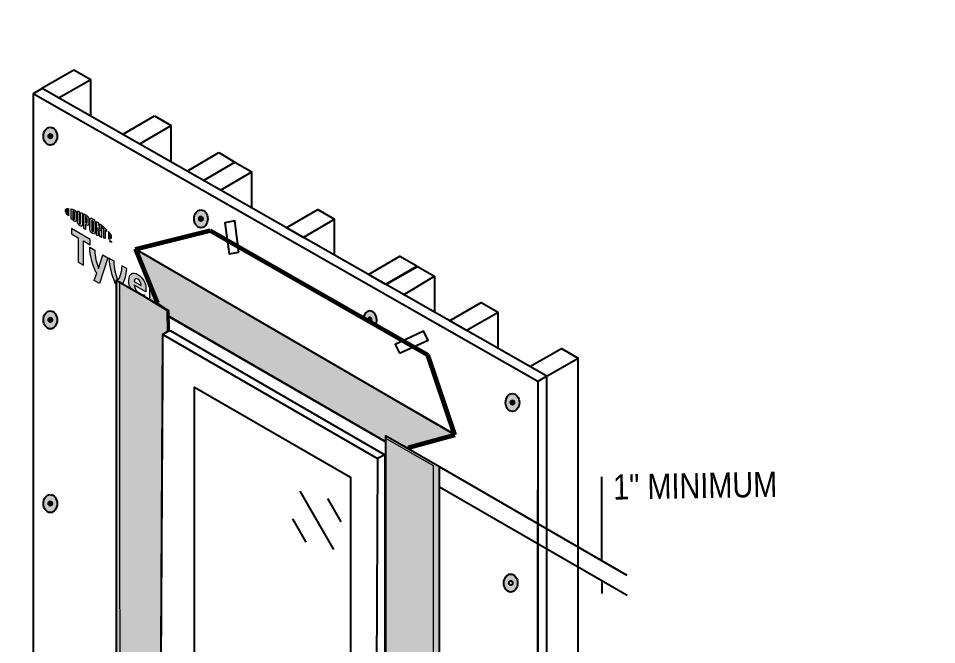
# Model space of a CAD drawing. Header units: inches. Extents: x -26 to 76, y -15 to 22.
# Drawn here: x 58.09 to 64.88, y -2.64 to 2 of the extents above; entities that cross this region are included whole.
import ezdxf

# ---------------------------------------------------------------- set-up
doc = ezdxf.new("R2010")
doc.units = ezdxf.units.IN
doc.header["$MEASUREMENT"] = 0
for name, color, linetype, lineweight in [('.ATI-DETAIL', 7, 'Continuous', 0), ('.ATI-HATCH', 7, 'Continuous', 0), ('G-ANNO-TTLB', 7, 'Continuous', 0), ('Layer 12', 7, 'Continuous', 0), ('LOGOS', 7, 'Continuous', 0), ('TYVEK', 7, 'Continuous', 0)]:
    doc.layers.add(name, color=color, linetype=linetype, lineweight=lineweight)
pattern_1 = [(45, (0, 0), (-7.071, 7.071), [])]

# ---------------------------------------------------------------- blocks, each defined once
blk = doc.blocks.new('Block_99')
at = {"layer": 'TYVEK', "color": 2, "lineweight": 18, "true_color": 0xffff00}
blk.add_lwpolyline([(59.2028, -0.3174)], dxfattribs=at)
blk = doc.blocks.new('Block_100')
at = {"layer": 'TYVEK', "color": 1, "lineweight": 25, "true_color": 0xff0000}
blk.add_lwpolyline([(58.723, 0.3293)], dxfattribs=at)
blk = doc.blocks.new('Block_102')
at = {"layer": 'TYVEK', "color": 1, "lineweight": 25, "true_color": 0xff0000}
for points in [[(59.1175, 0.0241)], [(60.9066, -1.0109)]]:
    blk.add_lwpolyline(points, dxfattribs=at)
blk = doc.blocks.new('Block_101')
at = {"layer": 'TYVEK', "color": 1, "lineweight": 25, "true_color": 0xff0000}
for p, q in [((62.5926, -2.1327), (61.2041, -1.3283)), ((62.4061, -2.0225), (62.4061, -1.4003)), ((62.5926, -2.2801), (61.2041, -1.4768)), ((62.4061, -2.1718), (62.4061, -2.2651))]:
    blk.add_line(p, q, dxfattribs=at)
at = {"layer": 'TYVEK'}
blk.add_blockref('Block_102', (0, 0), dxfattribs=at)
at = {"layer": 'TYVEK', "insert": (62.491, -1.573), "char_height": 0.2, "attachment_point": 7, "rotation": 0.99986}
blk.add_mtext('\\C1;\\c255;\\FArial Narrow|b0|i0|c1;\\H0.186440;\\W1.000002;1" MINIMUM', dxfattribs=at)
blk = doc.blocks.new('Block_105')
at = {"layer": 'TYVEK', "color": 3, "lineweight": 25, "true_color": 0x00ff00}
blk.add_line((59.2008, -0.2127), (60.8026, -1.1387), dxfattribs=at)
blk.add_lwpolyline([(60.8835, -5.6938)], dxfattribs=at)
blk = doc.blocks.new('Block_106')
at = {"layer": 'TYVEK', "color": 3, "lineweight": 25, "true_color": 0x00ff00}
blk.add_line((60.7212, -5.9807), (59.1297, -5.0618), dxfattribs=at)
blk.add_lwpolyline([(59.1303, -5.0618), (59.1549, -0.3472), (60.7442, -1.2666), (60.7218, -5.9807)], dxfattribs=at)
blk = doc.blocks.new('Block_104')
at = {"layer": 'TYVEK', "color": 3, "lineweight": 25, "true_color": 0x00ff00}
for p, q in [((59.2111, -0.3183), (59.1549, -0.3472)), ((60.8004, -1.2376), (60.7442, -1.2666)), ((60.8035, -5.9349), (60.7218, -5.9807))]:
    blk.add_line(p, q, dxfattribs=at)
blk.add_lwpolyline([(59.2111, -0.3183), (60.8004, -1.2376), (60.8026, -5.7618)], dxfattribs=at)
at = {"layer": 'TYVEK'}
for name in ['Block_105', 'Block_106']:
    blk.add_blockref(name, (0, 0), dxfattribs=at)
blk = doc.blocks.new('Block_103')
at = {"layer": 'TYVEK', "color": 3, "lineweight": 25, "true_color": 0x00ff00}
blk.add_lwpolyline([(59.3901, -4.7496), (59.3901, -0.7368), (60.5456, -1.404), (60.5456, -5.4168)], close=True, dxfattribs=at)
at = {"layer": 'TYVEK'}
blk.add_blockref('Block_104', (0, 0), dxfattribs=at)
blk = doc.blocks.new('Block_108')
at = {"layer": 'TYVEK', "true_color": 0x003b71, "transparency": 33554687}
h = blk.add_hatch(color=156, dxfattribs=at)
h.dxf.hatch_style = 2
edge = h.paths.add_edge_path()
edge.add_ellipse((61.7442, -0.8508), major_axis=(0, 0.0664), ratio=0.766948, start_angle=0, end_angle=360)
at = {"layer": 'TYVEK', "color": 252, "lineweight": 25, "true_color": 0x848484}
for p, q in [((61.7306, -0.8503), (61.7577, -0.8503)), ((61.7442, -0.8332), (61.7442, -0.8675))]:
    blk.add_line(p, q, dxfattribs=at)
at = {"layer": 'TYVEK', "color": 18, "lineweight": 25, "true_color": 0x000000}
blk.add_ellipse((61.7442, -0.8508), major_axis=(0, 0.0664), ratio=0.766948, dxfattribs=at)
at = {"layer": 'TYVEK', "color": 252, "lineweight": 25, "true_color": 0x848484}
blk.add_ellipse((61.7442, -0.8503), major_axis=(0, 0.0171), ratio=0.788846, dxfattribs=at)
blk = doc.blocks.new('Block_109')
at = {"layer": 'TYVEK', "true_color": 0x003b71, "transparency": 33554687}
h = blk.add_hatch(color=156, dxfattribs=at)
h.dxf.hatch_style = 2
edge = h.paths.add_edge_path()
edge.add_spline(control_points=[(60.7399, -0.238), (60.7399, -0.2523), (60.7364, -0.2657), (60.7306, -0.2765), (60.7306, -0.2765), (60.692, -0.2544), (60.692, -0.2544), (60.692, -0.2544), (60.6889, -0.2526), (60.6889, -0.2526), (60.6889, -0.2526), (60.6772, -0.2459), (60.6772, -0.2459), (60.6772, -0.2459), (60.6392, -0.2241), (60.6392, -0.2241), (60.644, -0.1941), (60.6645, -0.1716), (60.6889, -0.1716), (60.7171, -0.1716), (60.7399, -0.2014), (60.7399, -0.238)], knot_values=[0, 0, 0, 0, 1, 1, 1, 2, 2, 2, 3, 3, 3, 4, 4, 4, 5, 5, 5, 6, 6, 6, 7, 7, 7, 7], degree=3, periodic=0)
at = {"layer": 'TYVEK', "color": 252, "lineweight": 25, "true_color": 0x848484}
blk.add_line((60.6754, -0.2377), (60.7025, -0.2377), dxfattribs=at)
blk.add_lwpolyline([(60.6889, -0.2205), (60.6889, -0.2376), (60.6889, -0.2526)], dxfattribs=at)
at = {"layer": 'TYVEK', "color": 18, "lineweight": 25, "true_color": 0x000000}
blk.add_open_spline([(60.7399, -0.238), (60.7399, -0.2523), (60.7364, -0.2657), (60.7306, -0.2765), (60.7306, -0.2765), (60.692, -0.2544), (60.692, -0.2544), (60.692, -0.2544), (60.6889, -0.2526), (60.6889, -0.2526), (60.6889, -0.2526), (60.6772, -0.2459), (60.6772, -0.2459), (60.6772, -0.2459), (60.6392, -0.2241), (60.6392, -0.2241), (60.644, -0.1941), (60.6645, -0.1716), (60.6889, -0.1716), (60.7171, -0.1716), (60.7399, -0.2014), (60.7399, -0.238)], degree=3, knots=[0, 0, 0, 0, 1, 1, 1, 2, 2, 2, 3, 3, 3, 4, 4, 4, 5, 5, 5, 6, 6, 6, 7, 7, 7, 7], dxfattribs=at)
at = {"layer": 'TYVEK', "color": 252, "lineweight": 25, "true_color": 0x848484}
blk.add_open_spline([(60.7025, -0.2376), (60.7025, -0.2458), (60.6979, -0.2526), (60.692, -0.2544), (60.692, -0.2544), (60.6889, -0.2526), (60.6889, -0.2526), (60.6889, -0.2526), (60.6772, -0.2459), (60.6772, -0.2459), (60.676, -0.2434), (60.6754, -0.2407), (60.6754, -0.2376), (60.6754, -0.2282), (60.6815, -0.2205), (60.6889, -0.2205), (60.6964, -0.2205), (60.7025, -0.2282), (60.7025, -0.2376)], degree=3, knots=[0, 0, 0, 0, 1, 1, 1, 2, 2, 2, 3, 3, 3, 4, 4, 4, 5, 5, 5, 6, 6, 6, 6], dxfattribs=at)
blk = doc.blocks.new('Block_110')
at = {"layer": 'TYVEK', "true_color": 0x003b71, "transparency": 33554687}
h = blk.add_hatch(color=156, dxfattribs=at)
h.dxf.hatch_style = 2
edge = h.paths.add_edge_path()
edge.add_ellipse((59.4378, 0.5105), major_axis=(0, 0.0664), ratio=0.766948, start_angle=0, end_angle=360)
at = {"layer": 'TYVEK', "color": 252, "lineweight": 25, "true_color": 0x848484}
for p, q in [((59.4242, 0.5109), (59.4513, 0.5109)), ((59.4378, 0.5281), (59.4378, 0.4938))]:
    blk.add_line(p, q, dxfattribs=at)
at = {"layer": 'TYVEK', "color": 18, "lineweight": 25, "true_color": 0x000000}
blk.add_ellipse((59.4378, 0.5105), major_axis=(0, 0.0664), ratio=0.766948, dxfattribs=at)
at = {"layer": 'TYVEK', "color": 252, "lineweight": 25, "true_color": 0x848484}
blk.add_ellipse((59.4378, 0.5109), major_axis=(0, 0.0171), ratio=0.788846, dxfattribs=at)
blk = doc.blocks.new('Block_111')
at = {"layer": 'TYVEK', "true_color": 0x003b71, "transparency": 33554687}
h = blk.add_hatch(color=156, dxfattribs=at)
h.dxf.hatch_style = 2
edge = h.paths.add_edge_path()
edge.add_ellipse((58.3229, 1.1224), major_axis=(0, 0.0664), ratio=0.766948, start_angle=0, end_angle=360)
at = {"layer": 'TYVEK', "color": 252, "lineweight": 25, "true_color": 0x848484}
for p, q in [((58.3094, 1.1228), (58.3364, 1.1228)), ((58.3229, 1.1399), (58.3229, 1.1057))]:
    blk.add_line(p, q, dxfattribs=at)
at = {"layer": 'TYVEK', "color": 18, "lineweight": 25, "true_color": 0x000000}
blk.add_ellipse((58.3229, 1.1224), major_axis=(0, 0.0664), ratio=0.766948, dxfattribs=at)
at = {"layer": 'TYVEK', "color": 252, "lineweight": 25, "true_color": 0x848484}
blk.add_ellipse((58.3229, 1.1228), major_axis=(0, 0.0171), ratio=0.788846, dxfattribs=at)
blk = doc.blocks.new('Block_113')
at = {"layer": 'TYVEK', "true_color": 0x003b71, "transparency": 33554687}
h = blk.add_hatch(color=156, dxfattribs=at)
h.dxf.hatch_style = 2
edge = h.paths.add_edge_path()
edge.add_ellipse((58.3229, -1.5993), major_axis=(0, 0.0664), ratio=0.766948, start_angle=0, end_angle=360)
at = {"layer": 'TYVEK', "color": 252, "lineweight": 25, "true_color": 0x848484}
for p, q in [((58.3094, -1.5989), (58.3364, -1.5989)), ((58.3229, -1.5818), (58.3229, -1.6161))]:
    blk.add_line(p, q, dxfattribs=at)
at = {"layer": 'TYVEK', "color": 18, "lineweight": 25, "true_color": 0x000000}
blk.add_ellipse((58.3229, -1.5993), major_axis=(0, 0.0664), ratio=0.766948, dxfattribs=at)
at = {"layer": 'TYVEK', "color": 252, "lineweight": 25, "true_color": 0x848484}
blk.add_ellipse((58.3229, -1.5989), major_axis=(0, 0.0171), ratio=0.788846, dxfattribs=at)
blk = doc.blocks.new('Block_114')
at = {"layer": 'TYVEK', "true_color": 0x003b71, "transparency": 33554687}
h = blk.add_hatch(color=156, dxfattribs=at)
h.dxf.hatch_style = 2
edge = h.paths.add_edge_path()
edge.add_ellipse((58.3229, -0.2385), major_axis=(0, 0.0664), ratio=0.766948, start_angle=0, end_angle=360)
at = {"layer": 'TYVEK', "color": 252, "lineweight": 25, "true_color": 0x848484}
for p, q in [((58.3094, -0.2381), (58.3364, -0.2381)), ((58.3229, -0.2209), (58.3229, -0.2552))]:
    blk.add_line(p, q, dxfattribs=at)
at = {"layer": 'TYVEK', "color": 18, "lineweight": 25, "true_color": 0x000000}
blk.add_ellipse((58.3229, -0.2385), major_axis=(0, 0.0664), ratio=0.766948, dxfattribs=at)
at = {"layer": 'TYVEK', "color": 252, "lineweight": 25, "true_color": 0x848484}
blk.add_ellipse((58.3229, -0.2381), major_axis=(0, 0.0171), ratio=0.788846, dxfattribs=at)
blk = doc.blocks.new('Block_107')
at = {"layer": 'TYVEK', "true_color": 0x003b71, "transparency": 33554687}
h = blk.add_hatch(color=156, dxfattribs=at)
h.dxf.hatch_style = 2
edge = h.paths.add_edge_path()
edge.add_ellipse((61.7313, -2.1882), major_axis=(0, 0.0664), ratio=0.766948, start_angle=0, end_angle=360)
at = {"layer": 'TYVEK', "color": 18, "lineweight": 25, "true_color": 0x000000}
blk.add_ellipse((61.7313, -2.1882), major_axis=(0, 0.0664), ratio=0.766948, dxfattribs=at)
at = {"layer": 'TYVEK', "color": 252, "lineweight": 25, "true_color": 0x848484}
blk.add_ellipse((61.7313, -2.1878), major_axis=(0, 0.0171), ratio=0.788846, dxfattribs=at)
at = {"layer": 'TYVEK'}
for name in ['Block_111', 'Block_110', 'Block_114', 'Block_109', 'Block_108', 'Block_113']:
    blk.add_blockref(name, (0, 0), dxfattribs=at)
blk = doc.blocks.new('Block_348')
at = {"layer": 'LOGOS', "true_color": 0x848484, "transparency": 33554687}
h = blk.add_hatch(color=252, dxfattribs=at)
h.dxf.hatch_style = 2
edge = h.paths.add_edge_path()
edge.add_spline(control_points=[(58.4349, 0.5724), (58.4349, 0.5624), (58.4433, 0.5481), (58.4582, 0.5315), (58.4582, 0.5315), (58.4582, 0.5862), (58.4582, 0.5862), (58.4433, 0.5868), (58.4349, 0.5824), (58.4349, 0.5724)], knot_values=[0, 0, 0, 0, 1, 1, 1, 2, 2, 2, 3, 3, 3, 3], degree=3, periodic=0)
h = blk.add_hatch(color=252, dxfattribs=at)
h.dxf.hatch_style = 2
edge = h.paths.add_edge_path()
edge.add_spline(control_points=[(58.5026, 0.5108), (58.5026, 0.5067), (58.5004, 0.5065), (58.4977, 0.5081), (58.4958, 0.5092), (58.4926, 0.5119), (58.49, 0.5142), (58.49, 0.5142), (58.49, 0.5665), (58.49, 0.5665), (58.4926, 0.5658), (58.4958, 0.5649), (58.4977, 0.5637), (58.5004, 0.5622), (58.5026, 0.5594), (58.5026, 0.5553), (58.5026, 0.5553), (58.5026, 0.5108), (58.5026, 0.5108)], knot_values=[0, 0, 0, 0, 1, 1, 1, 2, 2, 2, 3, 3, 3, 4, 4, 4, 5, 5, 5, 6, 6, 6, 6], degree=3, periodic=0)
edge = h.paths.add_edge_path()
edge.add_spline(control_points=[(58.4995, 0.5764), (58.4954, 0.5787), (58.4894, 0.5808), (58.4786, 0.5832), (58.4786, 0.5832), (58.4786, 0.5107), (58.4786, 0.5107), (58.4882, 0.5019), (58.4954, 0.4957), (58.4995, 0.4933), (58.509, 0.4879), (58.5144, 0.4914), (58.5144, 0.5022), (58.5144, 0.5022), (58.5144, 0.5504), (58.5144, 0.5504), (58.5144, 0.5611), (58.509, 0.5708), (58.4995, 0.5764)], knot_values=[0, 0, 0, 0, 1, 1, 1, 2, 2, 2, 3, 3, 3, 4, 4, 4, 5, 5, 5, 6, 6, 6, 6], degree=3, periodic=0)
h = blk.add_hatch(color=252, dxfattribs=at)
h.dxf.hatch_style = 2
edge = h.paths.add_edge_path()
edge.add_spline(control_points=[(58.5477, 0.4764), (58.5477, 0.4722), (58.5465, 0.4702), (58.5419, 0.4735), (58.5374, 0.4767), (58.5362, 0.4796), (58.5362, 0.4846), (58.5362, 0.4846), (58.5362, 0.5636), (58.5362, 0.5636), (58.5332, 0.5649), (58.5266, 0.5677), (58.5237, 0.5689), (58.5237, 0.5689), (58.5237, 0.489), (58.5237, 0.489), (58.5237, 0.4762), (58.5291, 0.4682), (58.5419, 0.4591), (58.5536, 0.4508), (58.5607, 0.4535), (58.5607, 0.4676), (58.5607, 0.4676), (58.5607, 0.552), (58.5607, 0.552), (58.5583, 0.5532), (58.5503, 0.5571), (58.5477, 0.5583), (58.5477, 0.5583), (58.5477, 0.4764), (58.5477, 0.4764)], knot_values=[0, 0, 0, 0, 1, 1, 1, 2, 2, 2, 3, 3, 3, 4, 4, 4, 5, 5, 5, 6, 6, 6, 7, 7, 7, 8, 8, 8, 9, 9, 9, 10, 10, 10, 10], degree=3, periodic=0)
h = blk.add_hatch(color=252, dxfattribs=at)
h.dxf.hatch_style = 2
edge = h.paths.add_edge_path()
edge.add_spline(control_points=[(58.5951, 0.4836), (58.5951, 0.479), (58.5937, 0.4775), (58.5884, 0.4806), (58.5884, 0.4806), (58.5839, 0.4832), (58.5839, 0.4832), (58.5839, 0.4832), (58.5839, 0.5251), (58.5839, 0.5251), (58.5859, 0.5242), (58.587, 0.5235), (58.5882, 0.5228), (58.594, 0.5194), (58.5951, 0.5164), (58.5951, 0.5117), (58.5951, 0.5117), (58.5951, 0.4836), (58.5951, 0.4836)], knot_values=[0, 0, 0, 0, 1, 1, 1, 2, 2, 2, 3, 3, 3, 4, 4, 4, 5, 5, 5, 6, 6, 6, 6], degree=3, periodic=0)
edge = h.paths.add_edge_path()
edge.add_spline(control_points=[(58.589, 0.5372), (58.5868, 0.5385), (58.5784, 0.5429), (58.5708, 0.5468), (58.5708, 0.5468), (58.5708, 0.4406), (58.5708, 0.4406), (58.5734, 0.4389), (58.5802, 0.4346), (58.5839, 0.4324), (58.5839, 0.4324), (58.5839, 0.4685), (58.5839, 0.4685), (58.5839, 0.4685), (58.589, 0.4656), (58.589, 0.4656), (58.6026, 0.4576), (58.6083, 0.4614), (58.6083, 0.4749), (58.6083, 0.4749), (58.6083, 0.5062), (58.6083, 0.5062), (58.6083, 0.5194), (58.6019, 0.5297), (58.589, 0.5372)], knot_values=[0, 0, 0, 0, 1, 1, 1, 2, 2, 2, 3, 3, 3, 4, 4, 4, 5, 5, 5, 6, 6, 6, 7, 7, 7, 8, 8, 8, 8], degree=3, periodic=0)
h = blk.add_hatch(color=252, dxfattribs=at)
h.dxf.hatch_style = 2
edge = h.paths.add_edge_path()
edge.add_spline(control_points=[(58.6416, 0.4196), (58.6416, 0.4154), (58.6405, 0.414), (58.6358, 0.4165), (58.6311, 0.419), (58.6298, 0.4221), (58.6298, 0.4265), (58.6298, 0.4265), (58.6298, 0.4928), (58.6298, 0.4928), (58.6298, 0.4971), (58.6311, 0.4987), (58.6358, 0.4958), (58.6405, 0.4931), (58.6416, 0.4901), (58.6416, 0.486), (58.6416, 0.486), (58.6416, 0.4196), (58.6416, 0.4196)], knot_values=[0, 0, 0, 0, 1, 1, 1, 2, 2, 2, 3, 3, 3, 4, 4, 4, 5, 5, 5, 6, 6, 6, 6], degree=3, periodic=0)
edge = h.paths.add_edge_path()
edge.add_spline(control_points=[(58.6358, 0.5107), (58.6237, 0.5183), (58.6166, 0.5164), (58.6166, 0.5024), (58.6166, 0.5024), (58.6166, 0.4329), (58.6166, 0.4329), (58.6166, 0.4181), (58.6232, 0.4083), (58.6358, 0.4015), (58.6483, 0.395), (58.6548, 0.3967), (58.6548, 0.4124), (58.6548, 0.4124), (58.6548, 0.4787), (58.6548, 0.4787), (58.6548, 0.4937), (58.649, 0.5025), (58.6358, 0.5107)], knot_values=[0, 0, 0, 0, 1, 1, 1, 2, 2, 2, 3, 3, 3, 4, 4, 4, 5, 5, 5, 6, 6, 6, 6], degree=3, periodic=0)
h = blk.add_hatch(color=252, dxfattribs=at)
h.dxf.hatch_style = 2
edge = h.paths.add_edge_path()
edge.add_spline(control_points=[(58.6911, 0.4197), (58.6911, 0.4197), (58.6766, 0.4821), (58.6766, 0.4821), (58.6727, 0.485), (58.6679, 0.4883), (58.6643, 0.4908), (58.6643, 0.4908), (58.6643, 0.3888), (58.6643, 0.3888), (58.6668, 0.3876), (58.6734, 0.3847), (58.6768, 0.3832), (58.6768, 0.3832), (58.6758, 0.4439), (58.6758, 0.4439), (58.6758, 0.4439), (58.6911, 0.3773), (58.6911, 0.3773), (58.6943, 0.376), (58.6991, 0.3742), (58.7022, 0.3731), (58.7022, 0.3731), (58.7022, 0.4627), (58.7022, 0.4627), (58.6989, 0.4654), (58.693, 0.4699), (58.6902, 0.4721), (58.6902, 0.4721), (58.6911, 0.4197), (58.6911, 0.4197)], knot_values=[0, 0, 0, 0, 1, 1, 1, 2, 2, 2, 3, 3, 3, 4, 4, 4, 5, 5, 5, 6, 6, 6, 7, 7, 7, 8, 8, 8, 9, 9, 9, 10, 10, 10, 10], degree=3, periodic=0)
h = blk.add_hatch(color=252, dxfattribs=at)
h.dxf.hatch_style = 2
edge = h.paths.add_edge_path()
edge.add_spline(control_points=[(58.7086, 0.4433), (58.7118, 0.4408), (58.715, 0.4383), (58.7181, 0.4357), (58.7181, 0.4357), (58.7181, 0.3679), (58.7181, 0.3679), (58.721, 0.367), (58.7263, 0.3655), (58.7298, 0.3647), (58.7298, 0.3647), (58.7298, 0.4257), (58.7298, 0.4257), (58.7332, 0.4228), (58.7364, 0.4199), (58.7393, 0.4173), (58.7393, 0.4173), (58.7393, 0.4304), (58.7393, 0.4304), (58.7301, 0.4394), (58.7202, 0.4481), (58.7086, 0.4575), (58.7086, 0.4575), (58.7086, 0.4433), (58.7086, 0.4433)], knot_values=[0, 0, 0, 0, 1, 1, 1, 2, 2, 2, 3, 3, 3, 4, 4, 4, 5, 5, 5, 6, 6, 6, 7, 7, 7, 8, 8, 8, 8], degree=3, periodic=0)
h = blk.add_hatch(color=252, dxfattribs=at)
h.dxf.hatch_style = 2
edge = h.paths.add_edge_path()
edge.add_spline(control_points=[(58.7766, 0.3751), (58.7766, 0.3651), (58.7681, 0.3606), (58.7533, 0.3611), (58.7533, 0.3611), (58.7533, 0.4159), (58.7533, 0.4159), (58.7681, 0.3993), (58.7766, 0.385), (58.7766, 0.3751)], knot_values=[0, 0, 0, 0, 1, 1, 1, 2, 2, 2, 3, 3, 3, 3], degree=3, periodic=0)
h = blk.add_hatch(color=252, dxfattribs=at)
h.dxf.hatch_style = 2
edge = h.paths.add_edge_path()
edge.add_spline(control_points=[(58.7752, 0.3429), (58.7752, 0.3429), (58.7732, 0.3404), (58.7732, 0.3404), (58.7732, 0.3404), (58.7711, 0.3453), (58.7711, 0.3453), (58.7711, 0.3453), (58.7697, 0.3461), (58.7697, 0.3461), (58.7697, 0.3461), (58.7697, 0.3382), (58.7697, 0.3382), (58.7697, 0.3382), (58.7709, 0.3375), (58.7709, 0.3375), (58.7709, 0.3375), (58.7709, 0.3431), (58.7709, 0.3431), (58.7709, 0.3431), (58.773, 0.3381), (58.773, 0.3381), (58.773, 0.3381), (58.7732, 0.3381), (58.7732, 0.3381), (58.7732, 0.3381), (58.7752, 0.3406), (58.7752, 0.3406), (58.7752, 0.3406), (58.7752, 0.335), (58.7752, 0.335), (58.7752, 0.335), (58.7765, 0.3342), (58.7765, 0.3342), (58.7765, 0.3342), (58.7765, 0.3421), (58.7765, 0.3421), (58.7765, 0.3421), (58.7752, 0.3429), (58.7752, 0.3429)], knot_values=[0, 0, 0, 0, 1, 1, 1, 2, 2, 2, 3, 3, 3, 4, 4, 4, 5, 5, 5, 6, 6, 6, 7, 7, 7, 8, 8, 8, 9, 9, 9, 10, 10, 10, 11, 11, 11, 12, 12, 12, 13, 13, 13, 13], degree=3, periodic=0)
edge = h.paths.add_edge_path()
edge.add_spline(control_points=[(58.7626, 0.3501), (58.7626, 0.3501), (58.7626, 0.3487), (58.7626, 0.3487), (58.7626, 0.3487), (58.7647, 0.3476), (58.7647, 0.3476), (58.7647, 0.3476), (58.7647, 0.3411), (58.7647, 0.3411), (58.7647, 0.3411), (58.7661, 0.3403), (58.7661, 0.3403), (58.7661, 0.3403), (58.7661, 0.3468), (58.7661, 0.3468), (58.7661, 0.3468), (58.7682, 0.3456), (58.7682, 0.3456), (58.7682, 0.3456), (58.7682, 0.3469), (58.7682, 0.3469), (58.7682, 0.3469), (58.7626, 0.3501), (58.7626, 0.3501)], knot_values=[0, 0, 0, 0, 1, 1, 1, 2, 2, 2, 3, 3, 3, 4, 4, 4, 5, 5, 5, 6, 6, 6, 7, 7, 7, 8, 8, 8, 8], degree=3, periodic=0)
at = {"layer": 'LOGOS'}
for points, knots in [([(58.4349, 0.5724), (58.4349, 0.5624), (58.4433, 0.5481), (58.4582, 0.5315), (58.4582, 0.5315), (58.4582, 0.5862), (58.4582, 0.5862), (58.4433, 0.5868), (58.4349, 0.5824), (58.4349, 0.5724)], [0, 0, 0, 0, 1, 1, 1, 2, 2, 2, 3, 3, 3, 3]), ([(58.4995, 0.5764), (58.4954, 0.5787), (58.4894, 0.5808), (58.4786, 0.5832), (58.4786, 0.5832), (58.4786, 0.5107), (58.4786, 0.5107), (58.4882, 0.5019), (58.4954, 0.4957), (58.4995, 0.4933), (58.509, 0.4879), (58.5144, 0.4914), (58.5144, 0.5022), (58.5144, 0.5022), (58.5144, 0.5504), (58.5144, 0.5504), (58.5144, 0.5611), (58.509, 0.5708), (58.4995, 0.5764)], [0, 0, 0, 0, 1, 1, 1, 2, 2, 2, 3, 3, 3, 4, 4, 4, 5, 5, 5, 6, 6, 6, 6]), ([(58.5026, 0.5108), (58.5026, 0.5067), (58.5004, 0.5065), (58.4977, 0.5081), (58.4958, 0.5092), (58.4926, 0.5119), (58.49, 0.5142), (58.49, 0.5142), (58.49, 0.5665), (58.49, 0.5665), (58.4926, 0.5658), (58.4958, 0.5649), (58.4977, 0.5637), (58.5004, 0.5622), (58.5026, 0.5594), (58.5026, 0.5553), (58.5026, 0.5553), (58.5026, 0.5108), (58.5026, 0.5108)], [0, 0, 0, 0, 1, 1, 1, 2, 2, 2, 3, 3, 3, 4, 4, 4, 5, 5, 5, 6, 6, 6, 6]), ([(58.5477, 0.4764), (58.5477, 0.4722), (58.5465, 0.4702), (58.5419, 0.4735), (58.5374, 0.4767), (58.5362, 0.4796), (58.5362, 0.4846), (58.5362, 0.4846), (58.5362, 0.5636), (58.5362, 0.5636), (58.5332, 0.5649), (58.5266, 0.5677), (58.5237, 0.5689), (58.5237, 0.5689), (58.5237, 0.489), (58.5237, 0.489), (58.5237, 0.4762), (58.5291, 0.4682), (58.5419, 0.4591), (58.5536, 0.4508), (58.5607, 0.4535), (58.5607, 0.4676), (58.5607, 0.4676), (58.5607, 0.552), (58.5607, 0.552), (58.5583, 0.5532), (58.5503, 0.5571), (58.5477, 0.5583), (58.5477, 0.5583), (58.5477, 0.4764), (58.5477, 0.4764)], [0, 0, 0, 0, 1, 1, 1, 2, 2, 2, 3, 3, 3, 4, 4, 4, 5, 5, 5, 6, 6, 6, 7, 7, 7, 8, 8, 8, 9, 9, 9, 10, 10, 10, 10]), ([(58.589, 0.5372), (58.5868, 0.5385), (58.5784, 0.5429), (58.5708, 0.5468), (58.5708, 0.5468), (58.5708, 0.4406), (58.5708, 0.4406), (58.5734, 0.4389), (58.5802, 0.4346), (58.5839, 0.4324), (58.5839, 0.4324), (58.5839, 0.4685), (58.5839, 0.4685), (58.5839, 0.4685), (58.589, 0.4656), (58.589, 0.4656), (58.6026, 0.4576), (58.6083, 0.4614), (58.6083, 0.4749), (58.6083, 0.4749), (58.6083, 0.5062), (58.6083, 0.5062), (58.6083, 0.5194), (58.6019, 0.5297), (58.589, 0.5372)], [0, 0, 0, 0, 1, 1, 1, 2, 2, 2, 3, 3, 3, 4, 4, 4, 5, 5, 5, 6, 6, 6, 7, 7, 7, 8, 8, 8, 8]), ([(58.5951, 0.4836), (58.5951, 0.479), (58.5937, 0.4775), (58.5884, 0.4806), (58.5884, 0.4806), (58.5839, 0.4832), (58.5839, 0.4832), (58.5839, 0.4832), (58.5839, 0.5251), (58.5839, 0.5251), (58.5859, 0.5242), (58.587, 0.5235), (58.5882, 0.5228), (58.594, 0.5194), (58.5951, 0.5164), (58.5951, 0.5117), (58.5951, 0.5117), (58.5951, 0.4836), (58.5951, 0.4836)], [0, 0, 0, 0, 1, 1, 1, 2, 2, 2, 3, 3, 3, 4, 4, 4, 5, 5, 5, 6, 6, 6, 6]), ([(58.6358, 0.5107), (58.6237, 0.5183), (58.6166, 0.5164), (58.6166, 0.5024), (58.6166, 0.5024), (58.6166, 0.4329), (58.6166, 0.4329), (58.6166, 0.4181), (58.6232, 0.4083), (58.6358, 0.4015), (58.6483, 0.395), (58.6548, 0.3967), (58.6548, 0.4124), (58.6548, 0.4124), (58.6548, 0.4787), (58.6548, 0.4787), (58.6548, 0.4937), (58.649, 0.5025), (58.6358, 0.5107)], [0, 0, 0, 0, 1, 1, 1, 2, 2, 2, 3, 3, 3, 4, 4, 4, 5, 5, 5, 6, 6, 6, 6]), ([(58.6416, 0.4196), (58.6416, 0.4154), (58.6405, 0.414), (58.6358, 0.4165), (58.6311, 0.419), (58.6298, 0.4221), (58.6298, 0.4265), (58.6298, 0.4265), (58.6298, 0.4928), (58.6298, 0.4928), (58.6298, 0.4971), (58.6311, 0.4987), (58.6358, 0.4958), (58.6405, 0.4931), (58.6416, 0.4901), (58.6416, 0.486), (58.6416, 0.486), (58.6416, 0.4196), (58.6416, 0.4196)], [0, 0, 0, 0, 1, 1, 1, 2, 2, 2, 3, 3, 3, 4, 4, 4, 5, 5, 5, 6, 6, 6, 6]), ([(58.6911, 0.4197), (58.6911, 0.4197), (58.6766, 0.4821), (58.6766, 0.4821), (58.6727, 0.485), (58.6679, 0.4883), (58.6643, 0.4908), (58.6643, 0.4908), (58.6643, 0.3888), (58.6643, 0.3888), (58.6668, 0.3876), (58.6734, 0.3847), (58.6768, 0.3832), (58.6768, 0.3832), (58.6758, 0.4439), (58.6758, 0.4439), (58.6758, 0.4439), (58.6911, 0.3773), (58.6911, 0.3773), (58.6943, 0.376), (58.6991, 0.3742), (58.7022, 0.3731), (58.7022, 0.3731), (58.7022, 0.4627), (58.7022, 0.4627), (58.6989, 0.4654), (58.693, 0.4699), (58.6902, 0.4721), (58.6902, 0.4721), (58.6911, 0.4197), (58.6911, 0.4197)], [0, 0, 0, 0, 1, 1, 1, 2, 2, 2, 3, 3, 3, 4, 4, 4, 5, 5, 5, 6, 6, 6, 7, 7, 7, 8, 8, 8, 9, 9, 9, 10, 10, 10, 10]), ([(58.7086, 0.4433), (58.7118, 0.4408), (58.715, 0.4383), (58.7181, 0.4357), (58.7181, 0.4357), (58.7181, 0.3679), (58.7181, 0.3679), (58.721, 0.367), (58.7263, 0.3655), (58.7298, 0.3647), (58.7298, 0.3647), (58.7298, 0.4257), (58.7298, 0.4257), (58.7332, 0.4228), (58.7364, 0.4199), (58.7393, 0.4173), (58.7393, 0.4173), (58.7393, 0.4304), (58.7393, 0.4304), (58.7301, 0.4394), (58.7202, 0.4481), (58.7086, 0.4575), (58.7086, 0.4575), (58.7086, 0.4433), (58.7086, 0.4433)], [0, 0, 0, 0, 1, 1, 1, 2, 2, 2, 3, 3, 3, 4, 4, 4, 5, 5, 5, 6, 6, 6, 7, 7, 7, 8, 8, 8, 8]), ([(58.7766, 0.3751), (58.7766, 0.3651), (58.7681, 0.3606), (58.7533, 0.3611), (58.7533, 0.3611), (58.7533, 0.4159), (58.7533, 0.4159), (58.7681, 0.3993), (58.7766, 0.385), (58.7766, 0.3751)], [0, 0, 0, 0, 1, 1, 1, 2, 2, 2, 3, 3, 3, 3]), ([(58.7626, 0.3501), (58.7626, 0.3501), (58.7626, 0.3487), (58.7626, 0.3487), (58.7626, 0.3487), (58.7647, 0.3476), (58.7647, 0.3476), (58.7647, 0.3476), (58.7647, 0.3411), (58.7647, 0.3411), (58.7647, 0.3411), (58.7661, 0.3403), (58.7661, 0.3403), (58.7661, 0.3403), (58.7661, 0.3468), (58.7661, 0.3468), (58.7661, 0.3468), (58.7682, 0.3456), (58.7682, 0.3456), (58.7682, 0.3456), (58.7682, 0.3469), (58.7682, 0.3469), (58.7682, 0.3469), (58.7626, 0.3501), (58.7626, 0.3501)], [0, 0, 0, 0, 1, 1, 1, 2, 2, 2, 3, 3, 3, 4, 4, 4, 5, 5, 5, 6, 6, 6, 7, 7, 7, 8, 8, 8, 8]), ([(58.7752, 0.3429), (58.7752, 0.3429), (58.7732, 0.3404), (58.7732, 0.3404), (58.7732, 0.3404), (58.7711, 0.3453), (58.7711, 0.3453), (58.7711, 0.3453), (58.7697, 0.3461), (58.7697, 0.3461), (58.7697, 0.3461), (58.7697, 0.3382), (58.7697, 0.3382), (58.7697, 0.3382), (58.7709, 0.3375), (58.7709, 0.3375), (58.7709, 0.3375), (58.7709, 0.3431), (58.7709, 0.3431), (58.7709, 0.3431), (58.773, 0.3381), (58.773, 0.3381), (58.773, 0.3381), (58.7732, 0.3381), (58.7732, 0.3381), (58.7732, 0.3381), (58.7752, 0.3406), (58.7752, 0.3406), (58.7752, 0.3406), (58.7752, 0.335), (58.7752, 0.335), (58.7752, 0.335), (58.7765, 0.3342), (58.7765, 0.3342), (58.7765, 0.3342), (58.7765, 0.3421), (58.7765, 0.3421), (58.7765, 0.3421), (58.7752, 0.3429), (58.7752, 0.3429)], [0, 0, 0, 0, 1, 1, 1, 2, 2, 2, 3, 3, 3, 4, 4, 4, 5, 5, 5, 6, 6, 6, 7, 7, 7, 8, 8, 8, 9, 9, 9, 10, 10, 10, 11, 11, 11, 12, 12, 12, 13, 13, 13, 13])]:
    blk.add_open_spline(points, degree=3, knots=knots, dxfattribs=at)
blk = doc.blocks.new('Block_352')
at = {"layer": 'LOGOS', "true_color": 0x848484, "transparency": 33554687}
h = blk.add_hatch(color=252, dxfattribs=at)
h.dxf.hatch_style = 2
h.paths.add_polyline_path([(58.619, 0.3567), (58.4787, 0.4377), (58.4787, 0.3996), (58.5293, 0.3703), (58.5293, 0.1898), (58.5683, 0.1673), (58.5683, 0.3478), (58.619, 0.3186)])
h = blk.add_hatch(color=252, dxfattribs=at)
h.dxf.hatch_style = 2
edge = h.paths.add_edge_path()
edge.add_spline(control_points=[(58.8897, 0.1412), (58.8852, 0.0918), (58.8764, 0.0603), (58.8573, 0.0281), (58.8573, 0.0281), (58.8116, 0.0544), (58.8116, 0.0544), (58.8116, 0.0544), (58.8116, 0.0269), (58.8116, 0.0269), (58.8116, 0.0269), (58.8026, 0.0321), (58.8026, 0.0321), (58.7732, 0.1056), (58.7609, 0.1529), (58.7568, 0.2181), (58.7568, 0.2181), (58.7947, 0.1962), (58.7947, 0.1962), (58.7977, 0.1411), (58.8077, 0.099), (58.8233, 0.0547), (58.8394, 0.0808), (58.8497, 0.111), (58.8522, 0.1631), (58.8522, 0.1631), (58.8897, 0.1412), (58.8897, 0.1412)], knot_values=[0, 0, 0, 0, 1, 1, 1, 2, 2, 2, 3, 3, 3, 4, 4, 4, 5, 5, 5, 6, 6, 6, 7, 7, 7, 8, 8, 8, 9, 9, 9, 9], degree=3, periodic=0)
h = blk.add_hatch(color=252, dxfattribs=at)
h.dxf.hatch_style = 2
edge = h.paths.add_edge_path()
edge.add_spline(control_points=[(58.9951, 0.0158), (58.9951, 0.0158), (58.9433, 0.0457), (58.9433, 0.0457), (58.9458, 0.0654), (58.9562, 0.0724), (58.9719, 0.0632), (58.9869, 0.0546), (58.9951, 0.0369), (58.9951, 0.0196), (58.9951, 0.0196), (58.9951, 0.0158), (58.9951, 0.0158)], knot_values=[0, 0, 0, 0, 1, 1, 1, 2, 2, 2, 3, 3, 3, 4, 4, 4, 4], degree=3, periodic=0)
edge = h.paths.add_edge_path()
edge.add_spline(control_points=[(59.0311, -0.0075), (59.0311, 0.0343), (59.0076, 0.0769), (58.9719, 0.0975), (58.9319, 0.1207), (58.9044, 0.1028), (58.9044, 0.0532), (58.9044, 0.0321), (58.9094, 0.0115), (58.9182, -0.0071), (58.9182, -0.0071), (59.0223, -0.0672), (59.0223, -0.0672), (59.0223, -0.0672), (59.02, -0.0519), (59.02, -0.0519), (59.0082, -0.0508), (58.9954, -0.0468), (58.9821, -0.0392), (58.9602, -0.0265), (58.9475, -0.0079), (58.9439, 0.0192), (58.9439, 0.0192), (59.03, -0.0306), (59.03, -0.0306), (59.0305, -0.0247), (59.0311, -0.0168), (59.0311, -0.0075)], knot_values=[0, 0, 0, 0, 1, 1, 1, 2, 2, 2, 3, 3, 3, 4, 4, 4, 5, 5, 5, 6, 6, 6, 7, 7, 7, 8, 8, 8, 9, 9, 9, 9], degree=3, periodic=0)
h = blk.add_hatch(color=252, dxfattribs=at)
h.dxf.hatch_style = 2
edge = h.paths.add_edge_path()
edge.add_spline(control_points=[(59.0597, 0.0279), (59.0597, 0.0279), (59.0597, -0.0888), (59.0597, -0.0888), (59.0597, -0.0888), (59.0973, -0.1106), (59.0973, -0.1106), (59.0973, -0.1106), (59.0973, -0.0913), (59.0973, -0.0913), (59.1011, -0.0908), (59.1047, -0.0901), (59.1082, -0.0894), (59.1082, -0.0894), (59.0597, 0.0279), (59.0597, 0.0279)], knot_values=[0, 0, 0, 0, 1, 1, 1, 2, 2, 2, 3, 3, 3, 4, 4, 4, 5, 5, 5, 5], degree=3, periodic=0)
at = {"layer": 'LOGOS'}
blk.add_lwpolyline([(58.619, 0.3567), (58.4787, 0.4377), (58.4787, 0.3996), (58.5293, 0.3703), (58.5293, 0.1898), (58.5683, 0.1673), (58.5683, 0.3478), (58.619, 0.3186)], close=True, dxfattribs=at)
for points, knots in [([(58.8897, 0.1412), (58.8852, 0.0918), (58.8764, 0.0603), (58.8573, 0.0281), (58.8573, 0.0281), (58.8116, 0.0544), (58.8116, 0.0544), (58.8116, 0.0544), (58.8116, 0.0269), (58.8116, 0.0269), (58.8116, 0.0269), (58.8026, 0.0321), (58.8026, 0.0321), (58.7732, 0.1056), (58.7609, 0.1529), (58.7568, 0.2181), (58.7568, 0.2181), (58.7947, 0.1962), (58.7947, 0.1962), (58.7977, 0.1411), (58.8077, 0.099), (58.8233, 0.0547), (58.8394, 0.0808), (58.8497, 0.111), (58.8522, 0.1631), (58.8522, 0.1631), (58.8897, 0.1412), (58.8897, 0.1412)], [0, 0, 0, 0, 1, 1, 1, 2, 2, 2, 3, 3, 3, 4, 4, 4, 5, 5, 5, 6, 6, 6, 7, 7, 7, 8, 8, 8, 9, 9, 9, 9]), ([(59.0311, -0.0075), (59.0311, 0.0343), (59.0076, 0.0769), (58.9719, 0.0975), (58.9319, 0.1207), (58.9044, 0.1028), (58.9044, 0.0532), (58.9044, 0.0321), (58.9094, 0.0115), (58.9182, -0.0071), (58.9182, -0.0071), (59.0223, -0.0672), (59.0223, -0.0672), (59.0223, -0.0672), (59.02, -0.0519), (59.02, -0.0519), (59.0082, -0.0508), (58.9954, -0.0468), (58.9821, -0.0392), (58.9602, -0.0265), (58.9475, -0.0079), (58.9439, 0.0192), (58.9439, 0.0192), (59.03, -0.0306), (59.03, -0.0306), (59.0305, -0.0247), (59.0311, -0.0168), (59.0311, -0.0075)], [0, 0, 0, 0, 1, 1, 1, 2, 2, 2, 3, 3, 3, 4, 4, 4, 5, 5, 5, 6, 6, 6, 7, 7, 7, 8, 8, 8, 9, 9, 9, 9]), ([(58.9951, 0.0158), (58.9951, 0.0158), (58.9433, 0.0457), (58.9433, 0.0457), (58.9458, 0.0654), (58.9562, 0.0724), (58.9719, 0.0632), (58.9869, 0.0546), (58.9951, 0.0369), (58.9951, 0.0196), (58.9951, 0.0196), (58.9951, 0.0158), (58.9951, 0.0158)], [0, 0, 0, 0, 1, 1, 1, 2, 2, 2, 3, 3, 3, 4, 4, 4, 4]), ([(59.0597, 0.0279), (59.0597, 0.0279), (59.0597, -0.0888), (59.0597, -0.0888), (59.0597, -0.0888), (59.0973, -0.1106), (59.0973, -0.1106), (59.0973, -0.1106), (59.0973, -0.0913), (59.0973, -0.0913), (59.1011, -0.0908), (59.1047, -0.0901), (59.1082, -0.0894), (59.1082, -0.0894), (59.0597, 0.0279), (59.0597, 0.0279)], [0, 0, 0, 0, 1, 1, 1, 2, 2, 2, 3, 3, 3, 4, 4, 4, 5, 5, 5, 5])]:
    blk.add_open_spline(points, degree=3, knots=knots, dxfattribs=at)
blk = doc.blocks.new('Block_351')
at = {"layer": 'LOGOS', "true_color": 0x848484, "transparency": 33554687}
h = blk.add_hatch(color=252, dxfattribs=at)
h.dxf.hatch_style = 2
edge = h.paths.add_edge_path()
edge.add_spline(control_points=[(58.7125, 0.2436), (58.7125, 0.2436), (58.6788, 0.143), (58.6788, 0.143), (58.6645, 0.1851), (58.6551, 0.2258), (58.6523, 0.2784), (58.6523, 0.2784), (58.6144, 0.3003), (58.6144, 0.3003), (58.6185, 0.2351), (58.6307, 0.1878), (58.6602, 0.1143), (58.6602, 0.1143), (58.6677, 0.1099), (58.6677, 0.1099), (58.6677, 0.1099), (58.6484, 0.0524), (58.6484, 0.0524), (58.6484, 0.0524), (58.686, 0.0307), (58.686, 0.0307), (58.686, 0.0307), (58.7501, 0.2219), (58.7501, 0.2219), (58.7501, 0.2219), (58.7125, 0.2436), (58.7125, 0.2436)], knot_values=[0, 0, 0, 0, 1, 1, 1, 2, 2, 2, 3, 3, 3, 4, 4, 4, 5, 5, 5, 6, 6, 6, 7, 7, 7, 8, 8, 8, 9, 9, 9, 9], degree=3, periodic=0)
at = {"layer": 'LOGOS'}
blk.add_open_spline([(58.7125, 0.2436), (58.7125, 0.2436), (58.6788, 0.143), (58.6788, 0.143), (58.6645, 0.1851), (58.6551, 0.2258), (58.6523, 0.2784), (58.6523, 0.2784), (58.6144, 0.3003), (58.6144, 0.3003), (58.6185, 0.2351), (58.6307, 0.1878), (58.6602, 0.1143), (58.6602, 0.1143), (58.6677, 0.1099), (58.6677, 0.1099), (58.6677, 0.1099), (58.6484, 0.0524), (58.6484, 0.0524), (58.6484, 0.0524), (58.686, 0.0307), (58.686, 0.0307), (58.686, 0.0307), (58.7501, 0.2219), (58.7501, 0.2219), (58.7501, 0.2219), (58.7125, 0.2436), (58.7125, 0.2436)], degree=3, knots=[0, 0, 0, 0, 1, 1, 1, 2, 2, 2, 3, 3, 3, 4, 4, 4, 5, 5, 5, 6, 6, 6, 7, 7, 7, 8, 8, 8, 9, 9, 9, 9], dxfattribs=at)
blk.add_blockref('Block_352', (0, 0), dxfattribs=at)
blk = doc.blocks.new('Block_350')
at = {"layer": 'LOGOS'}
blk.add_blockref('Block_351', (0, 0), dxfattribs=at)
blk = doc.blocks.new('Block_349')
at = {"layer": 'LOGOS'}
blk.add_blockref('Block_350', (0, 0), dxfattribs=at)
blk = doc.blocks.new('Block_347')
at = {"layer": 'LOGOS'}
for name in ['Block_348', 'Block_349']:
    blk.add_blockref(name, (0, 0), dxfattribs=at)

msp = doc.modelspace()

# ---------------------------------------------------------------- hatches: boundary and pattern name
at = {"layer": '.ATI-HATCH', "true_color": 0x848484, "transparency": 33554457}
h = msp.add_hatch(color=252, dxfattribs=at)
h.dxf.hatch_style = 2
h.paths.add_polyline_path([(60.8011, -1.1369), (59.2041, -0.2115), (59.2008, -0.1702), (59.1175, -0.1139), (58.9479, 0.2858), (61.3136, -1.0798), (60.9641, -1.1845), (60.8035, -1.097)])
at = {"layer": '.ATI-HATCH', "true_color": 0x808080, "transparency": 33554687}
h = msp.add_hatch(color=8, dxfattribs=at)
edge = h.paths.add_edge_path()
edge.add_spline(control_points=[(58.8131, -4.7958), (58.8131, -4.7958), (59.1317, -4.9815), (59.1317, -4.9815), (59.1317, -4.9815), (59.1558, -0.6181), (59.1558, -0.6181), (59.1558, -0.6181), (59.1548, -0.3503), (59.1548, -0.3503), (59.1548, -0.3503), (59.2028, -0.3174), (59.2028, -0.3174), (59.2028, -0.3174), (59.2008, -0.1699), (59.2008, -0.1699), (59.2008, -0.1699), (58.8117, 0.0547), (58.8117, 0.0547), (58.8117, 0.0547), (58.8131, -4.7958), (58.8131, -4.7958)], knot_values=[0, 0, 0, 0, 1, 1, 1, 2, 2, 2, 3, 3, 3, 4, 4, 4, 5, 5, 5, 6, 6, 6, 7, 7, 7, 7], degree=3, periodic=0)
edge = h.paths.add_edge_path()
edge.add_spline(control_points=[(60.8035, -1.097), (60.8035, -1.097), (60.8058, -5.94), (60.8058, -5.94), (60.8058, -5.94), (61.2063, -6.1713), (61.2063, -6.1713), (61.2063, -6.1713), (61.2041, -1.3294), (61.2041, -1.3294)], knot_values=[0, 0, 0, 0, 1, 1, 1, 2, 2, 2, 3, 3, 3, 3], degree=3, periodic=0)
edge.add_line((61.2041, -1.3294), (60.8035, -1.097))
at = {"layer": 'G-ANNO-TTLB', "true_color": 0xff00ff, "transparency": 33554687}
h = msp.add_hatch(color=6, dxfattribs=at)
edge = h.paths.add_edge_path()
edge.add_spline(control_points=[(71.2273, -15.1345), (71.2273, -15.1345), (30.5273, -15.1345), (30.5273, -15.1345), (30.5273, -15.1345), (30.5273, 19.0008), (30.5273, 19.0008), (30.5273, 19.0008), (71.2273, 19.0008), (71.2273, 19.0008), (71.2273, 19.0008), (71.2273, -15.1345), (71.2273, -15.1345)], knot_values=[0, 0, 0, 0, 1, 1, 1, 2, 2, 2, 3, 3, 3, 4, 4, 4, 4], degree=3, periodic=0)
edge = h.paths.add_edge_path()
edge.add_spline(control_points=[(30.6523, 18.8757), (30.6523, 18.8757), (30.6523, -15.0095), (30.6523, -15.0095), (30.6523, -15.0095), (71.1023, -15.0095), (71.1023, -15.0095), (71.1023, -15.0095), (71.1023, 18.8757), (71.1023, 18.8757), (71.1023, 18.8757), (30.6523, 18.8757), (30.6523, 18.8757)], knot_values=[0, 0, 0, 0, 1, 1, 1, 2, 2, 2, 3, 3, 3, 4, 4, 4, 4], degree=3, periodic=0)
edge.add_line((30.6523, 18.8757), (30.6523, 18.8757))
at = {"layer": 'Layer 12', "true_color": 0x000000, "transparency": 33554687}
h = msp.add_hatch(dxfattribs=at)
h.set_pattern_fill('_U', color=18, scale=10, angle=44.99999, style=2, pattern_type=0)
h.set_pattern_definition(pattern_1)
h.paths.add_polyline_path([(59.1255, -4.9795), (58.8392, -4.8076), (58.8376, 0.0423), (59.1859, -0.1683), (59.1887, -0.3249), (59.1502, -0.3459)])
h = msp.add_hatch(dxfattribs=at)
h.set_pattern_fill('_U', color=18, scale=10, angle=44.99999, style=2, pattern_type=0)
h.set_pattern_definition(pattern_1)
h.paths.add_polyline_path([(61.1569, -6.144), (60.8051, -5.9424), (60.8035, -1.1146), (61.1569, -1.3169)])

# ---------------------------------------------------------------- linework, layer by layer
at = {"layer": '.ATI-DETAIL', "color": 251, "lineweight": 25, "true_color": 0x5b5b5b}
for p, q in [((60.4219, -1.9393), (60.1721, -1.5067)), ((60.4767, -1.7346), (60.3768, -1.5616)), ((60.2172, -1.8844), (60.1173, -1.7114))]:
    msp.add_line(p, q, dxfattribs=at)
at = {"layer": '.ATI-HATCH'}
msp.add_lwpolyline([(60.8011, -1.1369), (59.2041, -0.2115), (59.2008, -0.1702), (59.1175, -0.1139), (58.9479, 0.2858), (61.3136, -1.0798), (60.9641, -1.1845), (60.8035, -1.097)], close=True, dxfattribs=at)
for points, knots in [([(58.8131, -4.7958), (58.8131, -4.7958), (59.1317, -4.9815), (59.1317, -4.9815), (59.1317, -4.9815), (59.1558, -0.6181), (59.1558, -0.6181), (59.1558, -0.6181), (59.1548, -0.3503), (59.1548, -0.3503), (59.1548, -0.3503), (59.2028, -0.3174), (59.2028, -0.3174), (59.2028, -0.3174), (59.2008, -0.1699), (59.2008, -0.1699), (59.2008, -0.1699), (58.8117, 0.0547), (58.8117, 0.0547), (58.8117, 0.0547), (58.8131, -4.7958), (58.8131, -4.7958)], [0, 0, 0, 0, 1, 1, 1, 2, 2, 2, 3, 3, 3, 4, 4, 4, 5, 5, 5, 6, 6, 6, 7, 7, 7, 7]), ([(60.8035, -1.097), (60.8035, -1.097), (60.8058, -5.94), (60.8058, -5.94), (60.8058, -5.94), (61.2063, -6.1713), (61.2063, -6.1713), (61.2063, -6.1713), (61.2041, -1.3294), (61.2041, -1.3294)], [0, 0, 0, 0, 1, 1, 1, 2, 2, 2, 3, 3, 3, 3])]:
    msp.add_open_spline(points, degree=3, knots=knots, dxfattribs=at)
at = {"layer": 'G-ANNO-TTLB'}
for points in [[(71.2273, -15.1345), (71.2273, -15.1345), (30.5273, -15.1345), (30.5273, -15.1345), (30.5273, -15.1345), (30.5273, 19.0008), (30.5273, 19.0008), (30.5273, 19.0008), (71.2273, 19.0008), (71.2273, 19.0008), (71.2273, 19.0008), (71.2273, -15.1345), (71.2273, -15.1345)], [(30.6523, 18.8757), (30.6523, 18.8757), (30.6523, -15.0095), (30.6523, -15.0095), (30.6523, -15.0095), (71.1023, -15.0095), (71.1023, -15.0095), (71.1023, -15.0095), (71.1023, 18.8757), (71.1023, 18.8757), (71.1023, 18.8757), (30.6523, 18.8757), (30.6523, 18.8757)]]:
    msp.add_open_spline(points, degree=3, knots=[0, 0, 0, 0, 1, 1, 1, 2, 2, 2, 3, 3, 3, 4, 4, 4, 4], dxfattribs=at)
at = {"layer": 'Layer 12'}
for points in [[(59.1255, -4.9795), (58.8392, -4.8076), (58.8376, 0.0423), (59.1859, -0.1683), (59.1887, -0.3249), (59.1502, -0.3459)], [(61.1569, -6.144), (60.8051, -5.9424), (60.8035, -1.1146), (61.1569, -1.3169)]]:
    msp.add_lwpolyline(points, close=True, dxfattribs=at)
at = {"layer": 'TYVEK', "color": 33, "lineweight": 25, "true_color": 0xcc9966}
for p, q in [((58.26, 1.4778), (58.497, 1.6149)), ((58.4969, 1.6149), (58.622, 1.5432)), ((58.3886, 1.4082), (58.622, 1.5432)), ((58.622, 1.2743), (58.622, 1.5432)), ((58.2636, 1.4758), (58.26, 1.4778)), ((58.8567, 1.1354), (59.0936, 1.2725)), ((59.0936, 1.2725), (59.2186, 1.2008)), ((58.9853, 1.0658), (59.2186, 1.2008)), ((59.2186, 0.9319), (59.2186, 1.2008)), ((59.3363, 0.8632), (59.57, 1.0014)), ((59.57, 1.0014), (59.6902, 0.9303)), ((59.4561, 0.7948), (59.6902, 0.9303)), ((59.6902, 0.9303), (59.8153, 0.8586)), ((59.5819, 0.7236), (59.8153, 0.8586)), ((59.8153, 0.5897), (59.8153, 0.8586)), ((60.1943, 0.3729), (60.4277, 0.5079)), ((60.4277, 0.2395), (60.4277, 0.5079)), ((60.8071, 0.0261), (61.0402, 0.161)), ((60.8071, 0.0233), (61.0402, 0.1582)), ((61.0402, 0.1582), (61.1682, 0.0848)), ((60.9383, -0.0516), (61.1682, 0.0848)), ((61.1682, 0.0849), (61.1682, -0.1828)), ((61.4003, -0.3179), (61.6372, -0.1808)), ((61.6372, -0.4507), (61.6372, -0.1808)), ((61.9944, -0.6586), (62.2313, -0.5216)), ((62.2313, -6.4173), (62.2313, -0.5216))]:
    msp.add_line(p, q, dxfattribs=at)
at = {"layer": 'TYVEK', "color": 2, "lineweight": 25, "true_color": 0xffff00}
for p, q in [((58.2636, 1.4758), (58.1968, 1.4371)), ((61.9979, -0.6566), (58.2636, 1.4758)), ((61.9944, -0.6586), (61.9311, -0.6953)), ((61.9979, -6.5523), (61.9979, -0.6566))]:
    msp.add_line(p, q, dxfattribs=at)
at = {"layer": 'TYVEK', "color": 18, "lineweight": 25, "true_color": 0x000000}
for p, q in [((58.1968, 1.4389), (58.1968, -4.4273)), ((61.9311, -0.6953), (58.1968, 1.4371)), ((61.3182, -1.0889), (58.9526, 0.2858)), ((61.9311, -0.6953), (61.9311, -6.591)), ((61.9311, -6.591), (61.9311, -1.4979))]:
    msp.add_line(p, q, dxfattribs=at)
at = {"layer": 'TYVEK', "color": 18, "lineweight": 60, "true_color": 0x000000}
for p, q in [((58.9526, 0.2858), (59.5061, 0.4247)), ((59.5061, 0.4247), (61.1166, -0.4976)), ((59.1175, -0.1139), (58.9526, 0.2858)), ((61.3182, -1.0889), (61.1166, -0.4976)), ((60.974, -1.1845), (61.3182, -1.0889))]:
    msp.add_line(p, q, dxfattribs=at)
at = {"layer": 'TYVEK', "color": 33, "lineweight": 25, "true_color": 0xcc9966}
for points in [[(60.1944, 0.3729), (60.0694, 0.4446), (60.3027, 0.5796), (60.4277, 0.5079)], [(60.803, 0.0261), (60.6777, 0.0977), (60.9111, 0.2327), (61.0361, 0.161)], [(61.4038, -0.3159), (61.2772, -0.2451), (61.5122, -0.1091), (61.6372, -0.1808)], [(61.9979, -0.6566), (61.8729, -0.5849), (62.1063, -0.4499), (62.2313, -0.5216)]]:
    msp.add_lwpolyline(points, dxfattribs=at)
at = {"layer": 'TYVEK', "color": 2, "lineweight": 25, "true_color": 0xffff00}
for points in [[(59.7194, 0.2645), (59.6879, 0.4966), (59.6157, 0.4809), (59.648, 0.2508)], [(60.9086, -0.4853), (61.1214, -0.3876), (61.0853, -0.3231), (60.8747, -0.421)]]:
    msp.add_lwpolyline(points, close=True, dxfattribs=at)
at = {"layer": 'TYVEK', "color": 1, "lineweight": 25, "true_color": 0xff0000}
msp.add_lwpolyline([(59.2028, -0.3174), (59.2008, -0.1702), (58.8117, 0.0545), (58.8117, -4.8007), (59.1303, -4.9768)], dxfattribs=at)
at = {"layer": 'TYVEK', "color": 2, "lineweight": 25, "true_color": 0xffff00}
for points in [[(59.2021, -0.318)], [(60.7944, -1.2343)]]:
    msp.add_lwpolyline(points, dxfattribs=at)
at = {"layer": 'TYVEK', "color": 18, "lineweight": 18, "true_color": 0x000000}
msp.add_lwpolyline([(59.2052, -0.3149)], dxfattribs=at)
at = {"layer": 'TYVEK', "color": 1, "lineweight": 25, "true_color": 0xff0000}
msp.add_lwpolyline([(61.2041, -1.3283), (60.8035, -1.097), (60.8035, -5.94), (61.2041, -6.1713)], close=True, dxfattribs=at)

# ---------------------------------------------------------------- block references
at = {"layer": 'LOGOS'}
msp.add_blockref('Block_347', (0, 0), dxfattribs=at)
at = {"layer": 'TYVEK'}
for name in ['Block_107', 'Block_100', 'Block_101', 'Block_103', 'Block_99']:
    msp.add_blockref(name, (0, 0), dxfattribs=at)

doc.saveas('drawing.dxf')
